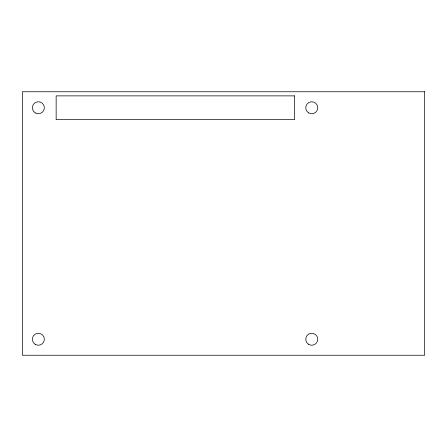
<?xml version="1.0" encoding="UTF-8"?>
<svg xmlns="http://www.w3.org/2000/svg" width="447" height="447" viewBox="0 0 447 447"><rect width="100%" height="100%" fill="white"/><g stroke="black" fill="none" stroke-linecap="round" stroke-linejoin="round"><path stroke-width="0.67" d="M424.65 91.758L22.35 91.758L22.35 355.242L424.65 355.242L424.65 91.758M294.562 95.876L56.149 95.876L56.149 119.634L294.562 119.634L294.562 95.876M35.341 344.453A6.012 6.012 0 0 0 44.365 339.245A6.012 6.012 0 0 0 35.341 334.038A6.012 6.012 0 0 0 35.341 344.453M308.754 112.962A6.012 6.012 0 0 0 317.772 107.755A6.012 6.012 0 0 0 308.754 102.547A6.012 6.012 0 0 0 308.754 112.962M308.754 344.453A6.012 6.012 0 0 0 317.772 339.245A6.012 6.012 0 0 0 308.754 334.038A6.012 6.012 0 0 0 308.754 344.453M35.341 112.962A6.012 6.012 0 0 0 44.365 107.755A6.012 6.012 0 0 0 35.341 102.547A6.012 6.012 0 0 0 35.341 112.962"/></g></svg>
